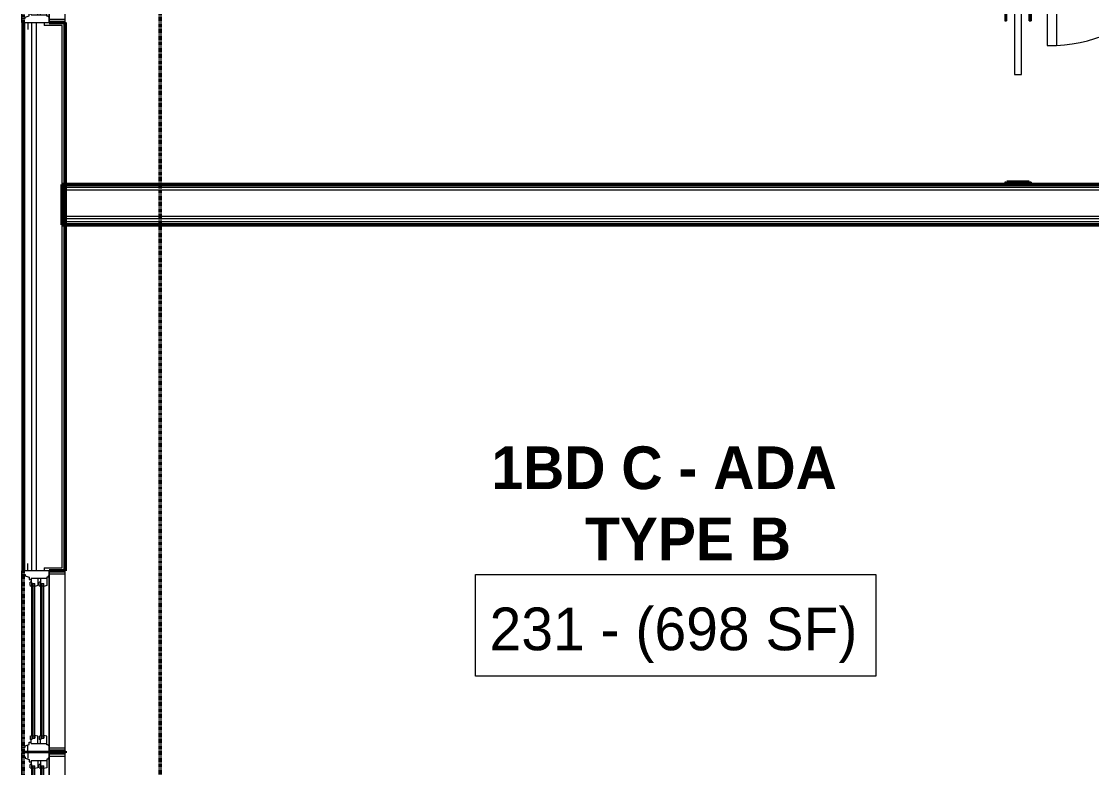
# Model space of a CAD drawing. Header units: inches. Extents: x -4235 to -464, y 9767 to 12344.
# Drawn here: x -3861.1 to -3635.3, y 11007.5 to 11164.8 of the extents above; entities that cross this region are included whole.
import ezdxf

# ---------------------------------------------------------------- set-up
doc = ezdxf.new("R2010")
doc.units = ezdxf.units.IN
doc.header["$MEASUREMENT"] = 0
doc.linetypes.add('Dash 1_16_', pattern=[0.125, 0.0625, -0.0625])
for name, color, linetype, lineweight in [('0-1', 7, 'Continuous', 5), ('0-2', 254, 'Continuous', 9), ('A-AREA-IDEN', 2, 'Continuous', 9), ('A-DOOR-1', 7, 'Continuous', 9), ('A-DOOR-2', 130, 'Continuous', 20), ('A-DOOR-FRAM-1', 130, 'Continuous', 20), ('A-GLAZ-1', 151, 'Continuous', 9), ('A-GLAZ-2', 151, 'Continuous', 20), ('A-WALL', 113, 'Continuous', 13), ('A-WALL-1', 250, 'Continuous', 50), ('A-WALL-2', 50, 'Continuous', 13), ('A-WALL-3', 10, 'Continuous', 9), ('A-WALL-4', 254, 'Continuous', 9), ('A-WALL-5', 7, 'Continuous', 9), ('A-WALL-6', 113, 'Continuous', 9), ('A-WALL-7', 113, 'Continuous', 50), ('C-PROP-LINE-1', 91, 'Dash 1_16_', 50), ('I-WALL-1', 250, 'Continuous', 50), ('I-WALL-2', 10, 'Continuous', 9), ('I-WALL-3', 254, 'Continuous', 9)]:
    doc.layers.add(name, color=color, linetype=linetype, lineweight=lineweight)
doc.styles.add('Century Gothic', font='ufonts.com_century-gothic.ttf', dxfattribs={"height": 9})
doc.styles.add('Century Gothic_B', font='GOTHICB.TTF', dxfattribs={"height": 9})

# ---------------------------------------------------------------- blocks, each defined once
blk = doc.blocks.new('Basic Wall _ INT - W4BØF - _5_8 GYP - 2X4 WOOD_BATT_ - 5_8 GYP_ - ___-2685897-BACKGROUND - 2ND FLOOR')
at = {"layer": 'A-WALL-3'}
for p, q in [((-3653.57, 11244.84), (-3653.63, 11244.78)), ((-3653.42, 11244.98), (-3653.57, 11244.84)), ((-3653.35, 11245.05), (-3653.42, 11244.99)), ((-3653.21, 11245.19), (-3653.24, 11245.17)), ((-3653.57, 11176.35), (-3653.57, 11176.24)), ((-3653.57, 11176.23), (-3653.57, 11176.14)), ((-3653.57, 11176.14), (-3653.57, 11176.08)), ((-3653.57, 11175.94), (-3653.57, 11171.2)), ((-3653.21, 11171.19), (-3653.21, 11175.94)), ((-3653.57, 11171.04), (-3653.57, 11170.99)), ((-3653.57, 11170.99), (-3653.57, 11170.9)), ((-3653.57, 11170.9), (-3653.57, 11170.78)), ((-3653.63, 11130.44), (-3653.57, 11130.44)), ((-3653.57, 11130.44), (-3653.42, 11130.44)), ((-3653.42, 11130.44), (-3653.35, 11130.44)), ((-3653.24, 11130.44), (-3653.21, 11130.44))]:
    blk.add_line(p, q, dxfattribs=at)
at = {"layer": 'A-WALL-4'}
for p, q in [((-3653.57, 11244.84), (-3653.57, 11176.35)), ((-3653.21, 11175.94), (-3653.21, 11245.19)), ((-3653.63, 11176.35), (-3653.63, 11176.24)), ((-3653.63, 11176.23), (-3653.63, 11176.14)), ((-3653.63, 11176.14), (-3653.63, 11176.09)), ((-3653.63, 11175.94), (-3653.63, 11171.2)), ((-3653.34, 11175.94), (-3653.34, 11171.83)), ((-3653.34, 11171.81), (-3653.34, 11171.19)), ((-3653.63, 11171.04), (-3653.63, 11170.99)), ((-3653.63, 11170.99), (-3653.63, 11170.9)), ((-3653.63, 11170.9), (-3653.63, 11170.78)), ((-3653.57, 11170.78), (-3653.57, 11164.94)), ((-3653.21, 11164.94), (-3653.21, 11171.19)), ((-3653.63, 11164.94), (-3653.57, 11164.94)), ((-3653.57, 11164.94), (-3653.42, 11164.94)), ((-3653.42, 11164.94), (-3653.35, 11164.94)), ((-3653.24, 11164.94), (-3653.21, 11164.94)), ((-3653.57, 11130.94), (-3653.63, 11130.94)), ((-3653.42, 11130.94), (-3653.57, 11130.94)), ((-3653.57, 11130.94), (-3653.57, 11130.44)), ((-3653.35, 11130.94), (-3653.42, 11130.94)), ((-3653.21, 11130.94), (-3653.24, 11130.94)), ((-3653.21, 11130.44), (-3653.21, 11130.94)), ((-3653.34, 11130.44), (-3653.63, 11130.44)), ((-3653.3, 11130.44), (-3653.34, 11130.44)), ((-3653.26, 11130.44), (-3653.3, 11130.44)), ((-3653.21, 11130.44), (-3653.26, 11130.44))]:
    blk.add_line(p, q, dxfattribs=at)
at = {"layer": 'A-WALL-5'}
for p, q in [((-3653.63, 11244.78), (-3653.63, 11176.35)), ((-3653.34, 11245.06), (-3653.34, 11175.94)), ((-3653.63, 11170.78), (-3653.63, 11164.94)), ((-3653.34, 11171.19), (-3653.34, 11164.94)), ((-3653.34, 11164.94), (-3653.63, 11164.94)), ((-3653.26, 11164.94), (-3653.34, 11164.94)), ((-3653.21, 11164.94), (-3653.26, 11164.94)), ((-3653.63, 11130.94), (-3653.34, 11130.94)), ((-3653.63, 11130.94), (-3653.63, 11130.44)), ((-3653.34, 11130.94), (-3653.34, 11130.44)), ((-3653.34, 11130.94), (-3653.26, 11130.94)), ((-3653.26, 11130.94), (-3653.21, 11130.94))]:
    blk.add_line(p, q, dxfattribs=at)
at = {"layer": 'A-WALL-5', "flags": 128}
for points in [[(-3653.63, 11244.78), (-3653.51, 11244.9), (-3653.42, 11244.99), (-3653.36, 11245.04), (-3653.34, 11245.06)], [(-3653.34, 11245.06), (-3653.34, 11245.07), (-3653.33, 11245.08), (-3653.32, 11245.09), (-3653.3, 11245.11), (-3653.28, 11245.13), (-3653.26, 11245.15)]]:
    blk.add_lwpolyline(points, dxfattribs=at)
blk = doc.blocks.new('Basic Wall _ INT - W4BØF - _5_8 GYP - 2X4 WOOD_BATT_ - 5_8 GYP_ - ___-2685896-BACKGROUND - 2ND FLOOR')
at = {"layer": 'A-WALL-3'}
for p, q in [((-3648.44, 11249.96), (-3648.46, 11249.94)), ((-3648.26, 11250.14), (-3648.32, 11250.08)), ((-3648.11, 11250.29), (-3648.26, 11250.15)), ((-3648.05, 11250.35), (-3648.11, 11250.29)), ((-3648.46, 11193.7), (-3648.46, 11198.45)), ((-3648.11, 11198.85), (-3648.11, 11198.74)), ((-3648.11, 11198.74), (-3648.11, 11198.65)), ((-3648.11, 11198.65), (-3648.11, 11198.59)), ((-3648.11, 11198.45), (-3648.11, 11193.7)), ((-3648.11, 11193.55), (-3648.11, 11193.5)), ((-3648.11, 11193.49), (-3648.11, 11193.41)), ((-3648.11, 11193.39), (-3648.11, 11193.29)), ((-3648.46, 11130.44), (-3648.44, 11130.44)), ((-3648.32, 11130.44), (-3648.26, 11130.44)), ((-3648.26, 11130.44), (-3648.11, 11130.44)), ((-3648.11, 11130.44), (-3648.05, 11130.44))]:
    blk.add_line(p, q, dxfattribs=at)
at = {"layer": 'A-WALL-4'}
for p, q in [((-3648.46, 11198.45), (-3648.46, 11249.94)), ((-3648.11, 11250.29), (-3648.11, 11198.86)), ((-3648.34, 11197.85), (-3648.34, 11198.45)), ((-3648.05, 11198.85), (-3648.05, 11198.74)), ((-3648.05, 11198.73), (-3648.05, 11198.65)), ((-3648.05, 11198.65), (-3648.05, 11198.59)), ((-3648.05, 11198.45), (-3648.05, 11193.7)), ((-3648.34, 11193.72), (-3648.34, 11197.83)), ((-3648.46, 11164.94), (-3648.46, 11193.7)), ((-3648.11, 11193.29), (-3648.11, 11164.94)), ((-3648.05, 11193.55), (-3648.05, 11193.5)), ((-3648.05, 11193.49), (-3648.05, 11193.41)), ((-3648.05, 11193.39), (-3648.05, 11193.29)), ((-3648.46, 11164.94), (-3648.44, 11164.94)), ((-3648.32, 11164.94), (-3648.26, 11164.94)), ((-3648.26, 11164.94), (-3648.11, 11164.94)), ((-3648.11, 11164.94), (-3648.05, 11164.94)), ((-3648.44, 11130.94), (-3648.46, 11130.94)), ((-3648.46, 11130.44), (-3648.46, 11130.94)), ((-3648.26, 11130.94), (-3648.32, 11130.94)), ((-3648.11, 11130.94), (-3648.26, 11130.94)), ((-3648.05, 11130.94), (-3648.11, 11130.94)), ((-3648.11, 11130.94), (-3648.11, 11130.44)), ((-3648.42, 11130.44), (-3648.46, 11130.44)), ((-3648.4, 11130.44), (-3648.42, 11130.44)), ((-3648.38, 11130.44), (-3648.4, 11130.44)), ((-3648.34, 11130.44), (-3648.38, 11130.44)), ((-3648.32, 11130.44), (-3648.34, 11130.44)), ((-3648.05, 11130.44), (-3648.32, 11130.44))]:
    blk.add_line(p, q, dxfattribs=at)
at = {"layer": 'A-WALL-5'}
for p, q in [((-3648.34, 11198.45), (-3648.34, 11250.06)), ((-3648.05, 11250.35), (-3648.05, 11198.86)), ((-3648.34, 11164.94), (-3648.34, 11193.7)), ((-3648.05, 11193.29), (-3648.05, 11164.94)), ((-3648.42, 11164.94), (-3648.46, 11164.94)), ((-3648.34, 11164.94), (-3648.42, 11164.94)), ((-3648.05, 11164.94), (-3648.34, 11164.94)), ((-3648.46, 11130.94), (-3648.42, 11130.94)), ((-3648.42, 11130.94), (-3648.34, 11130.94)), ((-3648.34, 11130.44), (-3648.34, 11130.94)), ((-3648.34, 11130.94), (-3648.05, 11130.94)), ((-3648.05, 11130.94), (-3648.05, 11130.44))]:
    blk.add_line(p, q, dxfattribs=at)
at = {"layer": 'A-WALL-5', "flags": 128}
for points in [[(-3648.42, 11249.98), (-3648.4, 11250), (-3648.38, 11250.02), (-3648.36, 11250.04), (-3648.35, 11250.05), (-3648.34, 11250.06), (-3648.34, 11250.06)], [(-3648.34, 11250.06), (-3648.32, 11250.08), (-3648.26, 11250.14), (-3648.17, 11250.23), (-3648.05, 11250.35)]]:
    blk.add_lwpolyline(points, dxfattribs=at)
blk = doc.blocks.new('SWING - SINGLE - FLUSH - 2-10 x 6-8 - PRIVACY-3199407-BACKGROUND - 2ND FLOOR')
at = {"layer": 'A-DOOR-1'}
blk.add_arc((17, 2.37), 34.07, 93.3657, 180, dxfattribs=at)
at = {"layer": 'A-DOOR-2'}
for p, q in [((15, 2.37), (15, 36.38)), ((17, 36.38), (15, 36.38)), ((17, 2.37), (17, 36.38)), ((17, 2.37), (15, 2.37))]:
    blk.add_line(p, q, dxfattribs=at)
at = {"layer": 'A-DOOR-FRAM-1'}
for p, q in [((-17, 3.37), (-20, 3.37)), ((-20, 3.37), (-20, 2.37)), ((-20, 2.37), (-17, 2.37)), ((-17, 2.37), (-17, 3.37)), ((20, 3.37), (17, 3.37)), ((17, 3.37), (17, 2.37)), ((17, 2.37), (20, 2.37)), ((20, 2.37), (20, 3.37)), ((-17, -2.38), (-20, -2.38)), ((-20, -2.38), (-20, -3.38)), ((-20, -3.38), (-17, -3.38)), ((-17, -3.38), (-17, -2.38)), ((20, -2.38), (17, -2.38)), ((17, -2.38), (17, -3.38)), ((17, -3.38), (20, -3.38)), ((20, -3.38), (20, -2.38))]:
    blk.add_line(p, q, dxfattribs=at)
blk = doc.blocks.new('POCKET - FLUSH - 2-10 x 6-8-2882529-BACKGROUND - 2ND FLOOR')
at = {"layer": 'A-DOOR-2'}
for p, q in [((-39.67, 0.75), (-39.67, -0.75)), ((-5.67, 0.75), (-39.67, 0.75)), ((-5.67, -0.75), (-5.67, 0.75)), ((-39.67, -0.75), (-5.67, -0.75))]:
    blk.add_line(p, q, dxfattribs=at)
blk = doc.blocks.new('CTR - 1st Phase - Unit Layouts_rvt-1-BACKGROUND - 2ND FLOOR')
at = {"layer": 'A-WALL-1'}
for p, q in [((-3648.46, 11130.94), (-3653.21, 11130.94)), ((-3653.21, 11130.94), (-3653.21, 11130.44)), ((-3648.46, 11130.44), (-3648.46, 11130.94)), ((-3653.21, 11130.44), (-3652.59, 11130.44)), ((-3652.59, 11130.44), (-3649.09, 11130.44)), ((-3649.09, 11130.44), (-3648.46, 11130.44))]:
    blk.add_line(p, q, dxfattribs=at)
at = {"layer": 'A-WALL-3'}
for p, q in [((-3653.21, 11130.94), (-3653.21, 11130.44)), ((-3648.46, 11130.44), (-3648.46, 11130.94)), ((-3648.46, 11130.44), (-3653.21, 11130.44))]:
    blk.add_line(p, q, dxfattribs=at)
at = {"layer": 'A-WALL-4'}
blk.add_line((-3653.21, 11130.94), (-3648.46, 11130.94), dxfattribs=at)
at = {"layer": '0-2'}
for name in ['Basic Wall _ INT - W4BØF - _5_8 GYP - 2X4 WOOD_BATT_ - 5_8 GYP_ - ___-2685896-BACKGROUND - 2ND FLOOR', 'Basic Wall _ INT - W4BØF - _5_8 GYP - 2X4 WOOD_BATT_ - 5_8 GYP_ - ___-2685897-BACKGROUND - 2ND FLOOR']:
    blk.add_blockref(name, (0, 0), dxfattribs=at)
for name, p, rotation in [('SWING - SINGLE - FLUSH - 2-10 x 6-8 - PRIVACY-3199407-BACKGROUND - 2ND FLOOR', (-3627.72, 11196.08), 180), ('POCKET - FLUSH - 2-10 x 6-8-2882529-BACKGROUND - 2ND FLOOR', (-3650.84, 11147.94), 270)]:
    blk.add_blockref(name, p, dxfattribs=dict(at, rotation=rotation))
blk = doc.blocks.new('CTR - 1st Phase - Common Walls_rvt-1-BACKGROUND - 2ND FLOOR')
at = {"layer": 'A-WALL-2'}
for p, q in [((-3487.3, 11129.81), (-3852.47, 11129.81)), ((-3487.3, 11129.19), (-3852.47, 11129.19)), ((-3487.3, 11123.69), (-3852.47, 11123.69)), ((-3487.3, 11123.19), (-3852.47, 11123.19)), ((-3487.3, 11122.56), (-3852.47, 11122.56))]:
    blk.add_line(p, q, dxfattribs=at)
at = {"layer": 'I-WALL-1'}
for p, q in [((-3607.42, 11130.44), (-3852.47, 11130.44)), ((-3852.47, 11130.44), (-3852.47, 11121.94)), ((-3852.47, 11121.94), (-3554.56, 11121.94))]:
    blk.add_line(p, q, dxfattribs=at)
at = {"layer": 'I-WALL-2'}
for p, q in [((-3852.47, 11121.94), (-3852.47, 11130.44)), ((-3851.85, 11130.44), (-3852.47, 11130.44)), ((-3653.36, 11130.44), (-3653.63, 11130.44)), ((-3648.46, 11130.44), (-3653.21, 11130.44)), ((-3648.05, 11130.44), (-3648.32, 11130.44)), ((-3852.47, 11121.94), (-3851.85, 11121.94))]:
    blk.add_line(p, q, dxfattribs=at)
at = {"layer": 'I-WALL-3'}
for p, q in [((-3653.63, 11130.44), (-3851.85, 11130.44)), ((-3612.8, 11130.44), (-3648.05, 11130.44)), ((-3851.85, 11121.94), (-3621.93, 11121.94))]:
    blk.add_line(p, q, dxfattribs=at)
blk = doc.blocks.new('Window-Double_Hung-Andersen-400_Series-Tilt_Wash - DOUBLE HUNG - REVERSE COTTAGE - 2ND FLOOR-2888385-BACKGROUND - 2ND FLOOR')
at = {"layer": 'A-GLAZ-1'}
for p, q in [((-16.29, 2.5), (-15.7, 2.5)), ((-15.82, 2.5), (-15.82, 2.12)), ((-15.7, 2.62), (15.7, 2.62)), ((-15.7, 2.5), (15.7, 2.5)), ((16.29, 2.5), (15.7, 2.5)), ((15.82, 2.5), (15.82, 2.12)), ((-16.29, 2.12), (-15.7, 2.12)), ((-16.29, 0.56), (-15.7, 0.56)), ((-16.29, 0.19), (-15.7, 0.19)), ((-15.82, 0.56), (-15.82, 0.19)), ((-15.7, 2.12), (15.7, 2.12)), ((-15.7, 2), (15.7, 2)), ((-15.7, 0.69), (15.7, 0.69)), ((-15.7, 0.56), (15.7, 0.56)), ((-15.7, 0.19), (15.7, 0.19)), ((-15.7, 0.06), (15.7, 0.06)), ((16.29, 2.12), (15.7, 2.12)), ((16.29, 0.56), (15.7, 0.56)), ((16.29, 0.19), (15.7, 0.19)), ((15.82, 0.56), (15.82, 0.19)), ((18.95, -1.06), (-18.95, -1.06)), ((-18.95, -1.06), (-18.95, -4.44)), ((-18.32, -1.06), (-18.32, -4.44)), ((18.32, -1.06), (18.32, -4.44)), ((18.95, -4.44), (18.95, -1.06)), ((-19.01, -3.94), (-19.01, -2.44)), ((-19.01, -2.44), (-18.95, -2.44)), ((-18.95, -3.94), (-19.01, -3.94)), ((-18.95, -4.44), (18.95, -4.44)), ((18.95, -2.44), (19.01, -2.44)), ((19.01, -3.94), (18.95, -3.94)), ((19.01, -2.44), (19.01, -3.94))]:
    blk.add_line(p, q, dxfattribs=at)
at = {"layer": 'A-GLAZ-2'}
for p, q in [((19.01, 4.81), (-19.01, 4.81)), ((-19.01, 4.81), (-19.01, -1.06)), ((-18.2, 4.81), (-18.2, 4)), ((18.2, 4.81), (18.2, 4)), ((19.01, -1.06), (19.01, 4.81)), ((-19.01, 3.44), (-20.51, 3.44)), ((-18.2, 4), (-17.92, 4)), ((-17.92, 4), (-17.61, 3.19)), ((-17.61, 3.19), (-17.14, 3.19)), ((-17.42, 2.75), (-16.57, 2.75)), ((-17.42, 2.75), (-17.42, -0.56)), ((-17.14, 3.19), (-17.14, 2.75)), ((-15.86, 2.97), (-16.57, 2.97)), ((-16.57, 2.62), (-16.57, 2.97)), ((-15.7, 2.62), (-16.57, 2.62)), ((-16.29, 2.62), (-16.29, 2)), ((-15.86, 2.97), (-15.7, 2.62)), ((15.86, 2.97), (15.7, 2.62)), ((15.7, 2.62), (16.57, 2.62)), ((15.86, 2.97), (16.57, 2.97)), ((16.29, 2.62), (16.29, 2)), ((16.57, 2.62), (16.57, 2.97)), ((17.42, 2.75), (16.57, 2.75)), ((17.14, 3.19), (17.14, 2.75)), ((17.61, 3.19), (17.14, 3.19)), ((17.42, 2.75), (17.42, -0.56)), ((17.92, 4), (17.61, 3.19)), ((18.2, 4), (17.92, 4)), ((19.01, 3.44), (20.51, 3.44)), ((-17.42, 1.37), (-15.86, 1.37)), ((-17.42, 0.81), (-16.57, 0.81)), ((-15.86, 1.03), (-16.57, 1.03)), ((-16.57, 0.69), (-16.57, 1.03)), ((-15.7, 0.69), (-16.57, 0.69)), ((-15.7, 2), (-16.29, 2)), ((-16.29, 0.69), (-16.29, 0.06)), ((-15.7, 0.06), (-16.29, 0.06)), ((-15.86, 1.37), (-15.7, 2)), ((-15.86, 1.03), (-15.7, 0.69)), ((-15.86, -0.56), (-15.7, 0.06)), ((15.7, 2), (16.29, 2)), ((15.86, 1.37), (15.7, 2)), ((15.86, 1.03), (15.7, 0.69)), ((15.7, 0.69), (16.57, 0.69)), ((15.7, 0.06), (16.29, 0.06)), ((15.86, -0.56), (15.7, 0.06)), ((17.42, 1.37), (15.86, 1.37)), ((15.86, 1.03), (16.57, 1.03)), ((16.29, 0.69), (16.29, 0.06)), ((16.57, 0.69), (16.57, 1.03)), ((17.42, 0.81), (16.57, 0.81)), ((-19.01, -1.06), (19.01, -1.06)), ((-17.67, -0.78), (-18, -1.06)), ((-17.67, -0.78), (-17.67, -0.56)), ((-17.67, -0.56), (-15.86, -0.56)), ((17.67, -0.56), (15.86, -0.56)), ((17.67, -0.78), (17.67, -0.56)), ((17.67, -0.78), (18, -1.06))]:
    blk.add_line(p, q, dxfattribs=at)
blk = doc.blocks.new('Window-Double_Hung-Andersen-400_Series-Tilt_Wash - DOUBLE HUNG - REVERSE COTTAGE - 2ND FLOOR-V189-BACKGROUND - 2ND FLOOR')
at = {"layer": 'A-GLAZ-1'}
for p, q in [((-16.29, 2.5), (-15.7, 2.5)), ((-15.82, 2.5), (-15.82, 2.12)), ((-15.7, 2.62), (15.7, 2.62)), ((-15.7, 2.5), (15.7, 2.5)), ((16.29, 2.5), (15.7, 2.5)), ((15.82, 2.5), (15.82, 2.12)), ((-16.29, 2.12), (-15.7, 2.12)), ((-16.29, 0.56), (-15.7, 0.56)), ((-16.29, 0.19), (-15.7, 0.19)), ((-15.82, 0.56), (-15.82, 0.19)), ((-15.7, 2.12), (15.7, 2.12)), ((-15.7, 2), (15.7, 2)), ((-15.7, 0.69), (15.7, 0.69)), ((-15.7, 0.56), (15.7, 0.56)), ((-15.7, 0.19), (15.7, 0.19)), ((-15.7, 0.06), (15.7, 0.06)), ((16.29, 2.12), (15.7, 2.12)), ((16.29, 0.56), (15.7, 0.56)), ((16.29, 0.19), (15.7, 0.19)), ((15.82, 0.56), (15.82, 0.19)), ((18.95, -1.06), (-18.95, -1.06)), ((-18.95, -1.06), (-18.95, -4.44)), ((-18.32, -1.06), (-18.32, -4.44)), ((18.32, -1.06), (18.32, -4.44)), ((18.95, -4.44), (18.95, -1.06)), ((-19.01, -3.81), (-19.01, -2.44)), ((-19.01, -2.44), (-18.95, -2.44)), ((-19.01, -3.94), (-19.01, -3.81)), ((-18.95, -4.44), (18.95, -4.44)), ((18.95, -2.44), (19.01, -2.44)), ((19.01, -3.94), (18.95, -3.94)), ((19.01, -2.44), (19.01, -3.94))]:
    blk.add_line(p, q, dxfattribs=at)
at = {"layer": 'A-GLAZ-2'}
for p, q in [((19.01, 4.81), (-19.01, 4.81)), ((-19.01, 4.81), (-19.01, -1.06)), ((-18.2, 4.81), (-18.2, 4)), ((18.2, 4.81), (18.2, 4)), ((19.01, -1.06), (19.01, 4.81)), ((-19.01, 3.44), (-20.51, 3.44)), ((-18.2, 4), (-17.92, 4)), ((-17.92, 4), (-17.61, 3.19)), ((-17.61, 3.19), (-17.14, 3.19)), ((-17.42, 2.75), (-16.57, 2.75)), ((-17.42, 2.75), (-17.42, -0.56)), ((-17.14, 3.19), (-17.14, 2.75)), ((-15.86, 2.97), (-16.57, 2.97)), ((-16.57, 2.62), (-16.57, 2.97)), ((-15.7, 2.62), (-16.57, 2.62)), ((-16.29, 2.62), (-16.29, 2)), ((-15.86, 2.97), (-15.7, 2.62)), ((15.86, 2.97), (15.7, 2.62)), ((15.7, 2.62), (16.57, 2.62)), ((15.86, 2.97), (16.57, 2.97)), ((16.29, 2.62), (16.29, 2)), ((16.57, 2.62), (16.57, 2.97)), ((17.42, 2.75), (16.57, 2.75)), ((17.14, 3.19), (17.14, 2.75)), ((17.61, 3.19), (17.14, 3.19)), ((17.42, 2.75), (17.42, -0.56)), ((17.92, 4), (17.61, 3.19)), ((18.2, 4), (17.92, 4)), ((19.01, 3.44), (20.51, 3.44)), ((-17.42, 1.37), (-15.86, 1.37)), ((-17.42, 0.81), (-16.57, 0.81)), ((-15.86, 1.03), (-16.57, 1.03)), ((-16.57, 0.69), (-16.57, 1.03)), ((-15.7, 0.69), (-16.57, 0.69)), ((-15.7, 2), (-16.29, 2)), ((-16.29, 0.69), (-16.29, 0.06)), ((-15.7, 0.06), (-16.29, 0.06)), ((-15.86, 1.37), (-15.7, 2)), ((-15.86, 1.03), (-15.7, 0.69)), ((-15.86, -0.56), (-15.7, 0.06)), ((15.7, 2), (16.29, 2)), ((15.86, 1.37), (15.7, 2)), ((15.86, 1.03), (15.7, 0.69)), ((15.7, 0.69), (16.57, 0.69)), ((15.7, 0.06), (16.29, 0.06)), ((15.86, -0.56), (15.7, 0.06)), ((17.42, 1.37), (15.86, 1.37)), ((15.86, 1.03), (16.57, 1.03)), ((16.29, 0.69), (16.29, 0.06)), ((16.57, 0.69), (16.57, 1.03)), ((17.42, 0.81), (16.57, 0.81)), ((-19.01, -1.06), (19.01, -1.06)), ((-17.67, -0.78), (-18, -1.06)), ((-17.67, -0.78), (-17.67, -0.56)), ((-17.67, -0.56), (-15.86, -0.56)), ((17.67, -0.56), (15.86, -0.56)), ((17.67, -0.78), (17.67, -0.56)), ((17.67, -0.78), (18, -1.06))]:
    blk.add_line(p, q, dxfattribs=at)
blk = doc.blocks.new('Family - ___-2835860-BACKGROUND - 2ND FLOOR')
at = {"layer": 'C-PROP-LINE-1'}
blk.add_line((-3860.72, 9980.19), (-3860.72, 11434.39), dxfattribs=at)
blk = doc.blocks.new('Family - ___-2835903-BACKGROUND - 2ND FLOOR')
at = {"layer": 'C-PROP-LINE-1'}
blk.add_line((-3831.82, 10009.09), (-3831.82, 12089.69), dxfattribs=at)
blk = doc.blocks.new('Family - ___-2835932-BACKGROUND - 2ND FLOOR')
at = {"layer": 'C-PROP-LINE-1'}
blk.add_line((-3860.72, 9980.19), (-3860.72, 12118.59), dxfattribs=at)

msp = doc.modelspace()

# ---------------------------------------------------------------- linework, layer by layer
at = {"layer": 'A-AREA-IDEN', "flags": 128}
msp.add_lwpolyline([(-3765.33, 11048.24), (-3680.83, 11048.24), (-3680.83, 11026.75), (-3765.33, 11026.75)], close=True, dxfattribs=at)
at = {"layer": 'A-WALL'}
for p, q in [((-3860.47, 11164.59), (-3860.47, 11049.01)), ((-3858.97, 11164.59), (-3858.97, 11049.01)), ((-3857.97, 11164.59), (-3857.97, 11049.01)), ((-3856.29, 11164.59), (-3856.29, 11163.97)), ((-3852.47, 11163.97), (-3856.29, 11163.97)), ((-3852.47, 11049.64), (-3852.47, 11163.97)), ((-3856.29, 11049.64), (-3856.29, 11049.01)), ((-3856.29, 11049.64), (-3852.47, 11049.64)), ((-3860.47, 11010.99), (-3860.47, 11010.61)), ((-3858.97, 11010.99), (-3858.97, 11010.61)), ((-3857.97, 11010.99), (-3857.97, 11010.61)), ((-3856.29, 11010.99), (-3856.29, 11010.61))]:
    msp.add_line(p, q, dxfattribs=at)
at = {"layer": 'A-WALL-6'}
for p, q in [((-3851.85, 11164.65), (-3851.85, 11164.59)), ((-3851.85, 11049.01), (-3851.85, 11048.95)), ((-3851.85, 11011.05), (-3851.85, 11010.99)), ((-3851.85, 11010.61), (-3851.85, 11010.55))]:
    msp.add_line(p, q, dxfattribs=at)
at = {"layer": 'A-WALL-7'}
for p, q in [((-3860.72, 11164.59), (-3860.72, 11049.01)), ((-3851.85, 11164.59), (-3855.22, 11164.59)), ((-3851.85, 11049.01), (-3851.85, 11164.59)), ((-3855.22, 11049.01), (-3851.85, 11049.01)), ((-3860.72, 11010.99), (-3860.72, 11010.61)), ((-3851.85, 11010.99), (-3855.22, 11010.99)), ((-3855.22, 11010.61), (-3851.85, 11010.61)), ((-3851.85, 11010.61), (-3851.85, 11010.99))]:
    msp.add_line(p, q, dxfattribs=at)

# ---------------------------------------------------------------- block references
at = {"layer": '0-1'}
for name in ['CTR - 1st Phase - Unit Layouts_rvt-1-BACKGROUND - 2ND FLOOR', 'CTR - 1st Phase - Common Walls_rvt-1-BACKGROUND - 2ND FLOOR']:
    msp.add_blockref(name, (0, 0), dxfattribs=at)
at = {"layer": 'A-GLAZ-1', "rotation": 89.99999999999991}
for name, p in [('Window-Double_Hung-Andersen-400_Series-Tilt_Wash - DOUBLE HUNG - REVERSE COTTAGE - 2ND FLOOR-2888385-BACKGROUND - 2ND FLOOR', (-3856.29, 11183.6)), ('Window-Double_Hung-Andersen-400_Series-Tilt_Wash - DOUBLE HUNG - REVERSE COTTAGE - 2ND FLOOR-2888385-BACKGROUND - 2ND FLOOR', (-3856.29, 11030)), ('Window-Double_Hung-Andersen-400_Series-Tilt_Wash - DOUBLE HUNG - REVERSE COTTAGE - 2ND FLOOR-V189-BACKGROUND - 2ND FLOOR', (-3856.29, 10991.6))]:
    msp.add_blockref(name, p, dxfattribs=at)
at = {"layer": 'C-PROP-LINE-1'}
for name in ['Family - ___-2835860-BACKGROUND - 2ND FLOOR', 'Family - ___-2835932-BACKGROUND - 2ND FLOOR', 'Family - ___-2835903-BACKGROUND - 2ND FLOOR']:
    msp.add_blockref(name, (0, 0), dxfattribs=at)

# ---------------------------------------------------------------- texts
at = {"layer": 'A-AREA-IDEN', "char_height": 9, "attachment_point": 1}
for s, insert, width, style in [('1BD C - ADA', (-3761.95, 11075.21), 93.93, 'Century Gothic_B'), ('TYPE B', (-3742.2, 11060.21), 46.359, 'Century Gothic_B'), ('231 - (698 SF)', (-3762.33, 11041.24), 94.839, 'Century Gothic')]:
    msp.add_mtext(s, dxfattribs=dict(at, insert=insert, width=width, style=style))

doc.saveas('drawing.dxf')
